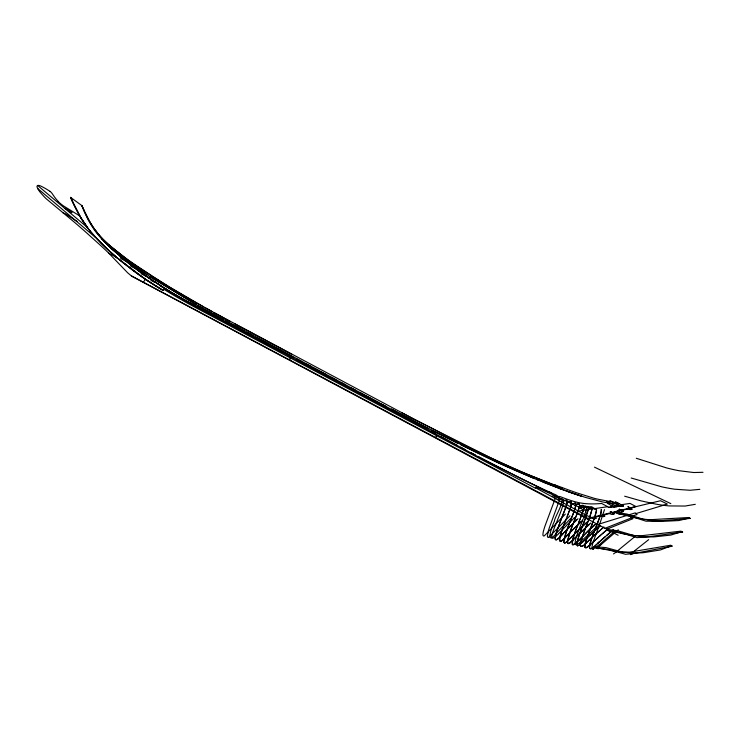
<?xml version="1.0" encoding="UTF-8"?>
<svg xmlns="http://www.w3.org/2000/svg" width="740" height="740" viewBox="0 0 740 740"><rect width="100%" height="100%" fill="white"/><g stroke="black" fill="none" stroke-linecap="round" stroke-linejoin="round"><path stroke-width="1.11" d="M576.044 503.996L575.211 502.987L571.16 504.291L575.692 503.117L575.544 506.789M567.497 542.327L567.497 542.068A35.983 5.911 -62.2 0 1 567.562 541.079L570.836 529.803M586.219 547.655L585.062 547.406A15.595 2.794 -62.4 0 1 584.905 546.879L584.97 545.278A26.464 4.764 -62.3 0 1 585.396 543.105L586.598 538.905M584.877 546.444L585.581 542.42M579.577 505.281C580.021 501.581 573.898 506.345 574.943 505.448M282.014 352.157L201.576 309.302M287.471 355.061L292.217 357.587M289.812 360.13L290.006 357.762M296.749 359.992L335.701 380.712M296.842 359.067L301.596 361.592M576.016 504.402L574.323 510.591A52.198 7.798 -62.5 0 1 573.269 513.523L571.114 519.091M306.573 364.237L311.337 366.772M579.522 505.596L579.337 506.678M314.186 368.289L318.783 370.731M601.25 511.766L601.167 509.453A15.586 2.738 -62.3 0 1 601.389 510.507L601.38 510.609A13.45 2.368 -62.3 0 1 601.287 511.553L599.668 517.269A51.597 8.852 -62.5 0 1 598.373 520.858M321.327 372.081L326.109 374.625M331.104 377.28L335.895 379.824M604.488 509.638L599.788 523.827M583.287 534.03C583.564 535.122 576.404 549.829 583.166 545.648A61.069 10.573 -62 0 0 584.915 544.168L586.348 542.836M580.798 542.059C578.291 548.035 583.906 546.869 586.145 543.03M555.685 535.177C552.928 545.13 561.309 536.038 563.445 533.299M340.585 383.311L345.367 385.855M340.789 382.423L345.58 384.976M560.18 536.019C557.507 542.938 562.03 542.013 564.962 537.869M580.872 541.736L582.112 537.453M555.768 534.844L556.24 533.022M578.837 535.982L576.996 543.077L577.515 545.639A26.973 4.634 -62.3 0 0 579.318 544.964L582.297 542.383M350.371 388.519L355.163 391.072M350.594 387.64L355.404 390.202M587.468 523.032L588.577 520.118A69.227 11.183 -62.6 0 0 589.789 516.816L591.945 509.398A14.661 2.451 -62.3 0 0 591.935 508.066C589.9 506.937 585.109 509.758 591.686 507.649M591.491 511.488L590.816 513.791M577.635 540.006L582.038 527.148M560.337 535.39L560.541 534.65M585.747 541.754L595.006 516.159L596.486 509.814A20.017 3.432 -62.3 0 0 595.432 508.667L594.599 509.092L596.449 509.351A14.708 2.525 -62.3 0 1 596.338 511.636L596.199 512.154A19.027 3.256 -62.3 0 1 595.922 513.264L595.561 514.485A36.242 6.142 -62.4 0 1 594.664 517.177L592.879 522.061M556.351 532.634L562.271 516.492M360.63 393.985L365.43 396.538M560.652 534.271L561.262 532.282M575.35 507.437L574.869 509A55.213 8.232 -62.5 0 1 571.789 517.343M573.528 536.759C566.849 559.172 590.844 524.762 595.617 524.401M584.952 519.573L588.513 507.659A17.288 2.84 -62.3 0 0 588.393 506.863C587.209 505.198 581.52 509.758 584.877 507.603M587.588 512.117C588.485 510.23 589.678 504.44 585.71 507.141M573.657 536.352L573.916 535.52M567.275 528.915L563.852 541.347A25.549 4.098 -62.3 0 0 565.527 542.744L587.338 521.83M587.477 512.496L587.227 513.264M574.046 535.094L575.424 531.107M585.645 512.034L583.37 518.296M370.944 399.48L375.763 402.042M561.392 531.875L563.066 527.102M569.273 534.225L567.635 540.255L567.645 543.317A16.447 2.692 -62.4 0 0 567.848 543.567L568.283 543.659A34.993 5.716 -62.2 0 0 568.588 543.613L569.041 543.447A21.109 3.45 -62.3 0 0 569.439 543.206L579.263 533.679M590.687 514.207L588.568 520.155M582.796 511.682L579.068 521.617M565.656 533.485L568.274 526.288M582.491 512.58C584.434 509.749 585.016 502.386 580.03 506.521C576.173 509.065 583.24 503.329 583.952 506.169M569.421 533.799L569.865 532.486M587.088 513.662L586.524 515.308M582.306 536.842L583.536 533.346M578.948 535.658L581.409 528.795M586.894 538.035L591.584 525.437M570.022 532.041L571.844 527.12M582.232 513.329L581.094 516.409M577.598 512.265L578.31 510.221A24.133 3.746 -62.4 0 0 579.346 506.66M161.921 289.654L163.105 290.376L163.568 289.1A180.893 60.865 33.5 0 0 181.985 300.061A268.259 96.45 34.1 0 0 200.457 310.171L535.316 488.15L536.278 487.031L578.736 506.983L583.62 510.23L607.716 506.706M565.055 509.277L565.656 507.575A24.827 3.58 -62.4 0 0 567.229 501.165M381.165 404.928L385.993 407.49M381.479 404.059L386.317 406.63M586.274 516.002L584.535 520.646M583.546 533.309L584.202 531.524M592.888 535.177C592.721 537.221 584.979 553.159 593.082 547.554A56.619 10.286 -62 0 0 593.674 547.054L595.385 545.519M564.657 510.369L566.923 503.339A19.666 2.84 -62.3 0 0 567.164 501.887L566.646 500.249A44.872 6.466 -62.5 0 0 566.405 500.166L562.927 500.943L566.239 500.175L567.164 501.285M569.365 510.776L570.124 508.648A26.067 3.857 -62.4 0 0 570.549 507.363A27.695 4.098 -62.4 0 0 571.114 505.42L571.234 501.785L567.043 502.59L570.623 501.6L571.539 502.756A18.518 2.747 -62.3 0 1 571.493 503.607L571.28 504.726A27.158 4.014 -62.4 0 1 569.782 509.601L568.2 513.828M577.441 512.691L575.332 518.185M564.898 509.712L559.468 523.596M575.757 530.192L578.689 522.588M583.814 532.578L584.554 530.608M593.184 534.382L593.48 533.586M559.126 524.494L556.147 533.364L555.194 538.877A24.735 3.765 -62.3 0 0 555.592 539.83L555.981 539.95A27.112 4.125 -62.3 0 0 557.026 539.562M563.399 526.196L571.16 517.963M571.169 528.887L575.923 516.677M598.235 521.219L597.818 522.338M568.653 512.635L569.088 511.497M581.742 527.916L583.129 524.29M584.387 531.033L584.905 529.683M564.389 511.062L563.131 514.3M576.34 515.586L578.662 509.157A22.163 3.45 -62.4 0 0 579.411 506.345L579.549 505.365A16.391 2.553 -62.3 0 0 579.559 504.773L578.995 503.829L577.681 504.144M588.207 521.08L587.837 522.052M593.804 532.754L594.997 529.646M597.393 523.421L599.899 516.594A24.3 4.246 -62.3 0 0 601.278 511.673M567.645 527.944L570.966 519.462M577.163 526.482L573.417 537.129L572.149 543.983A19.684 3.302 -62.4 0 0 573.149 544.927A23.366 3.922 -62.3 0 0 574.111 544.427L577.468 541.44M584.804 519.942L583.287 523.892M584.692 530.219L585.257 528.749M592.555 522.893L591.908 524.586M594.405 531.172C592.953 534.382 583.61 557.849 596.061 544.918M597.67 522.708L596.81 524.947M564.028 524.521L565.721 520.146M580.918 516.862L580.567 517.778M582.426 526.112L582.778 525.197M584.48 520.784L582.87 524.975M585.007 529.405L586.959 524.373M564.805 522.505L560.245 535.741L559.893 541.171A23.171 3.617 -62.3 0 0 560.439 541.384L561.003 541.208A40.256 6.272 -62.2 0 0 562.798 539.941L568.163 534.474M568.422 513.264L565.536 520.627M572.224 526.112L572.584 525.178M585.322 528.573L587.283 523.522M597.217 523.883L594.71 530.367M583.009 519.23C581.668 523.513 566.868 555.796 581.64 540.792M595.025 529.553L596.597 525.502M599.197 525.363L592.823 543.105A22.718 4.218 -62.3 0 0 593.064 549.348M567.238 516.298L567.922 514.541M572.954 524.244L573.324 523.291M577.552 525.474L577.931 524.521M579.827 519.693L580.197 518.731M568.616 525.4L569.328 523.606M573.666 522.431L575.184 518.555M578.476 523.106L579.67 520.091M562.4 516.159L562.77 515.225M569.68 522.699L574.518 517.491M570.753 519.998L571.437 518.268M391.025 410.182L395.863 412.744M416.537 422.522L391.479 409.054L428.867 428.83M400.793 415.381L405.631 417.952M410.959 420.792L415.806 423.373M420.838 426.055L425.704 428.636M430.773 431.346L435.647 433.936M431.457 430.116L498.843 463.018M435.527 437.543L436.609 435.684M440.735 436.646L457.218 445.425M450.558 441.863L485.634 460.807L510.683 473.332M460.558 447.182L465.451 449.781M470.501 452.454L475.422 455.045M143.292 282.218L145.484 279.267A100.344 31.422 33.2 0 0 163.105 290.376M633.782 551.688L632.191 553.576M556.748 532.911L563.806 525.243M556.526 533.161C544.918 546.98 551.661 526.566 554.473 521.154C553.807 518.093 568.755 495.624 558.025 498.927M558.719 533.623L569.994 521.802M558.496 533.864C536.879 555.037 574.943 492.257 559.865 499.666M563.963 532.698L576.682 519.961M511.803 473.877L548.654 492.304L549.126 491.906A101.991 32.995 25.5 0 0 555.712 494.801L559.088 496.938L559.699 496.438A66.267 20.803 25.6 0 0 573.75 501.396A40.127 12.321 25.5 0 0 585.571 503.626A89.115 28.287 26 0 0 593.101 503.903A182.697 61.207 27.3 0 0 601.611 503.459L609.066 507.418L611.693 507.15L610.213 506.373L612.48 506.04L614.107 506.9L616.735 506.641L614.829 505.642M568.561 534.04L581.418 521.423M565.906 536.898L570.494 532.005A204.37 35.178 -64.1 0 1 572.455 529.97M574.305 534.225L568.866 539.867M574.767 533.753L575.23 533.272A253.792 45.316 -64.5 0 1 577.182 531.292L585.895 523.106M574.323 538.702L575.11 537.897M576.701 536.269L590.871 522.949M574.249 538.776C572.788 539.645 568.727 546.009 567.469 542.337M565.36 514.078L544.363 535.816A30.026 4.218 -62.3 0 1 542.92 534.696L543.086 532.856A34.632 4.875 -62.2 0 1 543.65 530.367L544.52 527.463A39.766 5.615 -62.2 0 1 545.371 525.002L554.87 499.472L554.898 496.059L552.003 496.105M573.204 529.22L582.648 520.294M578.134 540.783L580.613 538.295A396.076 74.99 -65.9 0 1 584.748 534.225L594.895 525.03M582.084 540.357L597.448 526.168M569.929 515.789L548.793 537.259M580.021 532.939L589.438 524.207M582.213 542.485L600.491 525.585M584.406 540.357L589.836 535.122M612.359 514.328L612.887 514.272A15.392 4.634 24.8 0 0 613.469 514.152L619.528 509.361M583.98 540.764L579.762 544.64A28.703 4.93 -62.3 0 1 577.468 545.722M587.541 541.699L589.179 540.135M591.649 543.465L594.793 540.496M586.219 542.966L586.876 542.337M591.251 543.854L590.649 544.427M573.62 522.847L567.756 528.665A209.651 35.187 -64.1 0 0 565.776 530.756L558.173 538.683A38.258 5.8 -62.2 0 1 557.026 539.562M590.714 538.692L586.561 542.633M568.44 540.293L567.025 541.606A43.022 6.864 -62.2 0 1 565.693 542.633M574.351 522.153L577.968 518.777M589.984 535.002L590.603 534.409M590.15 539.21L593.896 535.723M590.474 538.905L603.923 526.954M597.208 543.845L598.355 542.781M591.232 533.827L596.93 528.619M594.646 540.635L601.759 534.225M595.7 545.232L599.113 542.087M595.441 539.904L598.614 537.037M597.855 543.243L610.546 532.06M594.322 535.344L599.946 530.33M598.947 542.254L599.863 541.412M599.881 535.899L600.519 535.325M600.26 545.324L600.732 544.908M600.362 543.734L615.532 530.599M601.158 534.761L608.733 528.323M600.815 540.579L605.514 536.408M599.64 544.381L593.156 549.154M602.434 533.623L608.114 528.813M607.013 535.103L613.571 529.637M634.902 550.551L648.675 539.645M597.578 528.064L599.502 526.418M619.658 549.089L634.994 536.537M619.14 549.524L616.42 551.809M601.185 529.257L603.045 527.694M618.279 529.784L599.048 546.388A50.376 9.37 -62 0 1 598.309 546.99L596.088 548.155L595.293 547.304A16.789 6.771 23.3 0 1 597.125 546.897L606.125 547.637L623.274 552.336M616.272 551.929L613.534 553.927M611.786 531.043L613.016 530.062M631.525 554.103L630.628 554.63M565.693 542.624L564.528 543.03L563.917 542.124A28.462 4.57 -62.3 0 1 563.862 541.245A28.185 4.523 -62.3 0 1 564.037 539.525L564.426 537.702A36.38 5.865 -62.2 0 1 565.443 534.141M49.913 191.309L48.34 190.273A26.612 7.705 35 0 0 46.093 188.904A31.302 9.037 35 0 0 43.891 187.646L41.218 186.249A6.882 2.017 35.2 0 0 37.675 185.5L37.166 185.925A9.185 2.692 35.2 0 0 37.037 186.85L37.185 187.331A19.499 5.744 35.1 0 0 37.564 188.228L38.277 189.542A26.677 7.89 35 0 0 39.377 191.235L39.627 191.567A15.003 4.403 35.1 0 0 40.09 192.169L44.011 196.562A31.617 9.38 34.9 0 0 46.12 198.681L71.974 220.206A190.291 47.101 34.6 0 1 86.941 233.156L100.918 245.763A131.988 34.123 34.3 0 1 108.558 252.96L127.428 272.561A10.212 2.914 33.2 0 0 127.928 273.023L130.508 275.197A7.197 2.054 33.2 0 0 131.359 275.854L131.48 275.937A7.539 2.146 33.2 0 0 132.423 276.575L618.122 535.279M581.927 507.714L584.396 506.382A59.265 9.639 -62.7 0 1 585.562 505.975L586.635 506.669M581.631 507.88L580.9 508.288M577.45 504.245L575.304 505.226M671.587 545.713L660.321 549.977L643.171 552.734A114.025 50.69 23.8 0 1 628.732 552.715L612.961 550.976L595.839 547.6M606.717 529.22L633.052 518.657L631.387 517.926L605.015 528.314M681.799 531.625L670.819 535.076L654.058 536.898A112.656 45.677 24.1 0 1 639.906 536.297L624.412 534.067L607.577 530.284M628.01 508.907L621.554 510.526L623.256 511.516L622.201 511.858A12.173 3.709 24.6 0 1 621.831 511.932M597.791 524.475L635.272 512.866L637.075 514.541L631.359 516.289A6.327 1.906 24.2 0 0 631.387 517.926M689.476 517.991L678.867 520.553L662.577 521.367A111.703 40.238 24.4 0 1 648.758 520.137L633.579 517.38L617.049 513.153M636.012 513.56L667.351 504.07L660.552 500.721L630.221 508.029M401.626 412.661L447.302 436.452A4360.441 2751.274 -48.5 0 0 488.178 456.71A400.312 170.108 25.8 0 0 525.048 473.452L552.909 484.413A4.348 1.323 25.6 0 1 553.76 484.515L560.902 487.096A208.976 75.896 25.6 0 0 577.857 493.21L594.572 498.409A47.286 15.003 25.1 0 0 599.289 499.463L616.54 502.821A16.123 4.902 24.5 0 1 618.89 503.598L618.844 503.487M587.615 519.064L592.222 517.898A6.799 1.98 25.1 0 0 592.601 518.083L592.712 518.139M618.298 511.349L612.35 512.838L614.2 513.921L612.831 513.125M586.913 518.685L635.901 506.521L630.027 503.413L621.212 504.736M555.888 497.918L559.116 497.391L559.394 500.342L549.977 525.909A41.486 6.04 -62.2 0 0 548.405 530.719L547.396 535.973A28.509 4.125 -62.3 0 0 548.803 537.249M695.295 504.319L685.092 506.049L669.284 505.929A111.222 35.067 24.8 0 1 655.797 504.097L640.933 500.841L624.68 496.207M552.197 484.497L554.084 484.626M579.124 511.007L583.62 510.23M618.89 503.598L616.402 504.005A159.655 54.964 26 0 1 602.369 501.914L584.942 497.271L559.227 488.372M699.827 489.353L690.068 490.269L674.797 489.214A111.157 29.859 25.2 0 1 661.671 486.8L631.165 478.003M614.977 505.707L618.918 505.226M594.951 518.648L596.44 518.268L594.72 517.279L600.686 515.78A3.173 0.934 24.9 0 0 603.581 516.603M615.403 501.665L623.524 505.957L620.823 506.234L609.908 500.453M609.131 507.409L623.515 505.957M145.484 279.267L117.29 257.909L108.725 253.117M703 472.305L693.704 472.527L678.959 470.696A111.398 25.317 25.6 0 1 666.176 467.8L636.261 458.264M578.736 506.983L591.602 506.715L594.627 508.546M77.237 221.547L64.926 213.508L63.196 213.083M554.574 484.737L555.074 484.857M562.594 489.621L543.632 482.332L538.627 479.566L538.082 480.066L532.92 477.938L498.834 463.027M562.798 489.704L563.908 490.111A194.361 69.384 25.7 0 0 581.252 496.105A156.529 54.131 25.6 0 1 566.368 491.009M561.54 489.233L560.485 488.844M560.051 488.678L537.351 479.76M65.37 208.097L71.928 212.519M71.761 212.769L65.231 208.384M533.929 478.345L520.312 472.573A539.479 255.504 25.8 0 1 483.183 455.766L460.937 444.944M670.829 503.635L594.488 467.162M457.57 443.269L417.776 423.178M607.67 503.515L614.126 506.891M414.853 419.626L488.678 456.802A510.471 236.957 25.6 0 0 525.742 473.563L562.548 488.539L561.725 489.307L562.548 488.539A123.441 41.606 25.7 0 1 552.086 484.524M478.438 456.636L517.945 476.976A465.016 201.086 23.8 0 0 529.008 482.397L536.463 485.977A525.012 237.3 23.4 0 0 551.513 492.979M616.614 506.595L606.809 501.378M120.084 255.781L124.44 258.094L124.736 259.167L128.196 261.738A183.973 62.493 33.7 0 0 143.68 272.505L146.788 274.568M414.363 419.377L214.35 312.798M391.442 409.368L199.319 306.416L150.581 277.01L134.717 266.4L134.477 265.457L130.185 263.181L116.957 253.099A65.647 20.184 33.6 0 1 113.868 250.518L112.813 249.611A81.751 25.474 33.5 0 1 109.77 246.929A28.129 8.39 33.7 0 1 109.178 246.401A33.92 10.166 33.7 0 1 108.438 245.708L106.754 244.089A26.649 7.937 33.7 0 1 103.868 240.953L103.443 240.454A31.21 9.333 33.7 0 1 103.036 239.936L101.981 238.558A30.636 9.158 33.7 0 1 101.602 238.039L101.362 237.679M587.819 518.462L131.433 275.9M291.32 354.035L234.756 323.833M360.075 392.681L378.871 402.68M256.512 337.579L292.892 356.967M450.179 441.678L244.117 332.01M535.603 487.817L586.367 515.401L591.427 517.565M595.293 547.304L597.92 548.71A15.549 6.262 23.3 0 1 599.853 548.423L608.049 549.395L625.679 554.316A67.044 26.215 22.1 0 1 632.182 553.835L672.429 546.157L670.671 545.223L629.472 552.16A33.892 13.561 22.5 0 0 623.274 552.336M225.783 321.105L244.265 331.03M230.168 321.493L196.516 302.956A511.266 222.916 36.2 0 1 166.269 285.122L151.524 275.955M223.415 319.791L205.424 309.866M212.223 311.632L205.85 308.099M200.522 308.728L202.566 309.838M200.91 308.932L181.874 298.359M199.458 308.145L191.891 303.955M190.578 303.233L186.785 301.115M203.722 306.915L169.053 286.75L136.993 266.326A140.138 46.065 33.6 0 1 119.334 253.385L118.955 253.099M185.592 300.449L183.317 299.173M198.061 305.685L204.305 309.19M182.234 298.562L173.382 293.484A122.526 39.47 33.2 0 1 163.522 287.509L160.543 285.612M181.18 297.961L178.192 296.268M196.267 304.686L149.896 276.603M177.258 295.732L175.463 294.696M629.601 507.668L628.972 507.307L629.555 507.649M631.47 508.759L630.85 508.399L631.932 509.027M621.119 510.286L622.923 511.331L622.349 510.998M613.192 513.338L612.591 512.987L613.155 513.31M629.222 507.455L627.853 506.66L628.352 506.946M629.351 507.529L630.351 508.102M630.434 508.158L631.35 508.685M619.648 509.435L621.609 510.572M622.433 511.053L623.21 511.497M612.711 513.061L610.213 511.608L612.507 512.94M630.591 508.26L632.127 509.148L631.479 509.407A9.639 2.969 24.4 0 1 631.044 509.499A3.876 1.193 24.3 0 1 628.02 509M174.603 294.196L173.771 293.715A147.732 48.553 33.4 0 1 171.393 292.318L170.644 291.865A112.85 36.066 33.2 0 1 167.148 289.756L148.5 277.676M630.101 507.964L630.767 508.343M620.388 509.86L620.962 510.193L620.509 509.934M621.165 510.313L621.692 510.618M610.824 511.96L611.342 512.265M611.462 512.33L611.989 512.635M613.793 513.69L613.913 513.754M117.29 257.909A114.524 36.306 33.3 0 1 101.214 243.432L89.309 230.048L79.652 215.858L64.223 206.395A12.654 3.755 34.9 0 1 58.34 201.669M160.756 288.952L162.042 289.729M160.969 289.081L158.526 287.582A183.677 61.54 33.6 0 1 155.363 285.631L153.383 284.391A126.827 40.58 33.4 0 1 150.599 282.606L148.851 281.478A105.385 33.134 33.3 0 1 146.381 279.859A97.662 30.506 33.3 0 1 144.837 278.823L143.357 277.824A84.712 26.178 33.2 0 1 140.6 275.918A78.005 23.967 33.2 0 1 136.317 272.847A82.001 25.28 33.2 0 1 134.116 271.219A97.736 30.534 33.2 0 1 133.061 270.424L127.659 266.271M159.905 288.433L148.222 281.071A84.453 26.094 33.2 0 1 134.292 271.367M151.552 275.761L128.427 260.267L106.653 243.293A18.186 5.393 33.9 0 1 102.046 239.196M160.016 285.279L158.924 284.567M157.842 283.864L156.751 283.161M156.075 282.717L147.732 277.158A151.7 50.024 33.4 0 1 145.216 275.437M147.769 277.186L148.361 277.583M147.167 276.779L140.878 272.403A88.708 27.741 33.3 0 1 130.416 264.578L121.064 256.983A149.462 49.229 33.2 0 1 118.974 255.226L115.089 251.878A65.721 20.184 33.5 0 1 108.068 245.301L102.583 239.409A93.231 29.212 33.3 0 1 99.243 235.403L92.907 226.912A96.08 30.22 33.3 0 1 92.01 225.515L91.39 224.544A139.25 44.946 32.7 0 1 90.132 222.444L84.952 212.537M144.698 275.077L142.089 273.264A91.187 28.582 33.3 0 1 140.017 271.793L129.815 264.097A129.925 42.078 33.2 0 1 127.687 262.404A154.262 51.005 33.2 0 1 124.209 259.583L120.343 256.373M134.31 271.358L128.399 266.853M127.918 266.474L123.358 262.913M127.428 266.095L123.774 263.236M118.344 252.608L118.835 252.997L115.94 250.675A130.684 42.615 33.6 0 1 113.979 249.075L112.758 248.076A88.476 27.843 33.6 0 1 111.056 246.661A74.527 23.18 33.7 0 1 109.002 244.921A62.178 19.138 33.7 0 1 107.615 243.701L107.18 243.312A45.02 13.662 33.8 0 1 105.552 241.832A40.034 12.099 33.8 0 1 104.09 240.445L101.547 237.855A40.469 12.229 33.8 0 1 100.686 236.911A53.049 16.188 33.7 0 1 99.863 235.977L98.522 234.395A76.359 23.699 33.5 0 1 97.717 233.415L95.516 230.593A79.199 24.633 33.5 0 1 94.091 228.623L88.365 219.308L81.816 205.554L70.568 197.367L71.789 200.078M242.563 331.187L199.911 308.793L170.857 292.531L164.946 288.378L160.386 286.26L160.201 285.4L154.984 282.014L155.104 282.541L150.978 280.349L150.701 279.156L145.317 275.493L145.438 275.992L141.312 273.8L140.979 272.477A111.537 35.557 33.3 0 1 135.226 268.352L131.008 266.409L130.582 264.818A96.024 30.21 33.3 0 1 125.069 260.351L125.217 260.906L120.888 258.611L120.019 255.541L111.342 248.335A40.228 12.117 33.7 0 1 110.732 247.798L110.334 247.447A38.452 11.562 33.7 0 1 109.751 246.919L108.484 245.745A37.222 11.183 33.7 0 1 107.901 245.199L107.541 244.857A35.677 10.702 33.7 0 1 106.856 244.172L106.68 244.006A24.374 7.252 33.8 0 1 106.19 243.497L105.543 242.822A35.011 10.499 33.7 0 1 104.914 242.146L104.766 241.98A30.09 8.991 33.7 0 1 104.312 241.471A26.649 7.937 33.8 0 1 103.877 240.963M122.868 262.524L123.534 263.042M123.293 262.857L121.887 261.738M122.812 262.469L122.081 261.895A83.62 25.826 33.4 0 1 113.738 254.93L109.354 250.953A126.466 40.45 33.2 0 1 106.551 248.307L95.349 237.114M121.388 261.34L120.379 260.526A86.247 26.695 33.4 0 1 118.826 259.259A77.376 23.763 33.4 0 1 115.542 256.493L111.962 253.33A103.711 32.56 33.3 0 1 110.029 251.572M120.019 255.541L114.598 251.1M37.712 188.524L95.997 237.818M37.657 185.5L87.218 227.328M114.386 251.017L113.581 250.333A41.07 12.367 33.6 0 1 107.004 244.219M107.42 243.414L102.61 238.78A53.733 16.419 33.7 0 1 95.645 230.769M109.437 251.026L96.626 238.456M102.148 239.288L100.696 237.734A97.107 30.562 33.3 0 1 97.116 233.526L95.886 231.981A57.96 17.742 33.7 0 1 94.156 229.631L91.057 224.821A156.769 51.005 32.5 0 1 87.181 217.801A404.715 145.835 28.4 0 1 81.826 205.563L84.582 211.733M58.451 201.687L56.73 199.791A34.937 10.545 34.8 0 1 54.825 197.413A29.387 8.834 34.8 0 1 54.02 196.304L52.142 193.547A8.926 2.618 35.2 0 0 51.115 192.326A2.673 0.786 35.2 0 0 49.922 191.299M90.234 231.195L90.539 231.574A78.912 24.328 33.5 0 0 95.331 237.114M87.061 227.106L80.17 216.811L74.74 206.497M79.652 215.858L75.323 207.302A292.735 102.583 30.7 0 1 70.568 197.367L70.744 197.746M74.601 206.192L73.436 203.694M73.288 203.371L71.743 199.957M71.576 199.606L81.576 219.123A124.431 39.627 33.1 0 0 90.206 231.185M247.105 332.528L251.813 335.054M632.33 553.64A23.699 9.574 21.6 0 1 631.701 554.195M633.865 551.716A51.467 19.906 16.3 0 1 635.031 550.606M590.27 544.751A46.074 8.214 -62.1 0 1 586.163 547.766M591.732 507.603A18.417 3.08 -62.3 0 1 591.463 511.525M584.008 506.077A21.09 3.367 -62.3 0 1 582.75 511.747M577.394 545.861A23.615 4.061 -62.3 0 1 577.737 539.83M584.896 546.407A16.003 2.868 -62.4 0 0 585.507 547.813L585.895 547.748A62.197 11.072 -61.9 0 0 586.404 547.572L592.204 542.938A222.388 43.605 -64.5 0 1 594.155 541.088M586.681 506.585A20.285 3.293 -62.3 0 1 585.599 512.089M594.904 518.62A2.636 0.768 25.1 0 1 592.712 518.194M603.507 516.548A8.029 2.377 24.9 0 0 604.275 516.409L604.922 516.132L603.23 515.133L609.464 513.569A3.561 1.064 24.7 0 0 612.415 514.365M621.804 511.913A5.226 1.591 24.5 0 1 618.316 511.396M118.354 252.608A74.139 23.042 33.6 0 1 107.356 243.414M682.632 532.06L643.375 537.462A66.008 23.504 22.5 0 0 637.01 537.638L619.602 532.421L611.545 531.2A15.383 5.643 23.6 0 0 609.649 531.385L607.031 529.997A16.576 6.087 23.6 0 1 608.826 529.692L617.669 530.737L634.606 535.732A33.411 12.173 22.9 0 1 640.664 535.825L680.883 531.144L682.632 532.06M690.309 518.426L652.208 521.367A65.277 20.609 23 0 0 646.02 521.21L628.843 515.669L620.952 514.171A15.244 4.958 24 0 0 619.112 514.245L616.503 512.866A16.409 5.347 24 0 1 618.242 512.681L626.891 514.06L643.587 519.378A33.069 10.684 23.4 0 1 649.507 519.748L688.57 517.51L690.309 518.426M619.898 509.573L619.278 509.222L619.852 509.555"/></g></svg>
